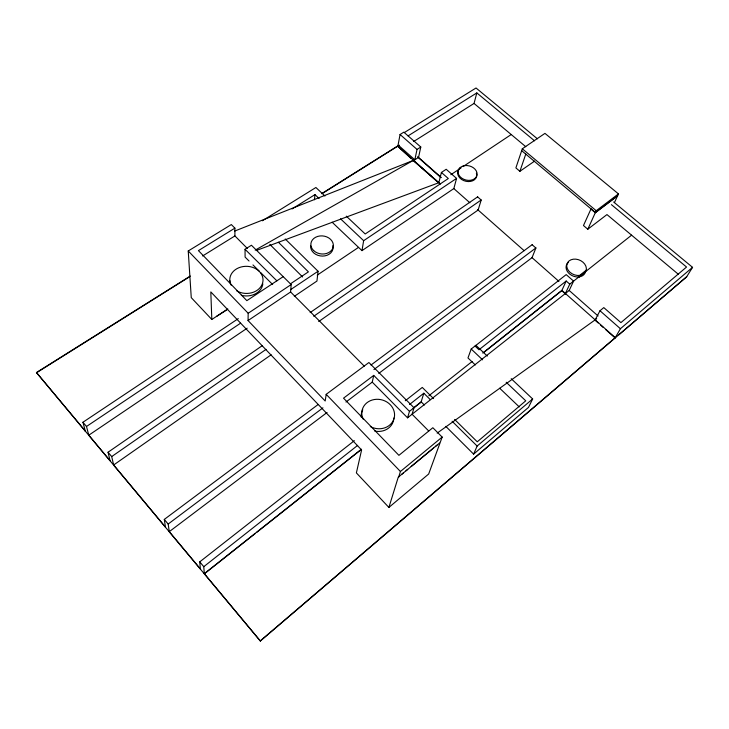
<?xml version="1.0" encoding="UTF-8"?>
<svg xmlns="http://www.w3.org/2000/svg" width="729" height="729" viewBox="0 0 729 729"><rect width="100%" height="100%" fill="white"/><g stroke="black" fill="none" stroke-linecap="round" stroke-linejoin="round"><path stroke-width="1.09" d="M407.566 417.826L409.47 411.366L373.731 375.389L372.246 382.133L407.566 417.826L412.076 414.236L414.026 407.757L368.91 362.532L326.182 394.343L325.198 401.005L248.051 320.56L248.179 313.26L188.237 250.976L231.33 224.559L234.893 228.141L234.911 235.932L247.368 248.461M613.654 201.988L692.55 267.333L686.59 276.902L260.344 641.01L204.311 573.65L361.374 449.228M586.225 270.195L586.362 268.236A10.151 7.809 22.8 0 0 575.846 259.15A10.151 7.809 22.8 0 0 566.752 266.34A10.151 7.809 22.8 0 0 577.24 275.444L579.628 275.416L586.225 270.195L585.505 271.789A10.133 7.8 22.9 0 1 579.063 276.892L576.539 276.92A10.133 7.8 22.9 0 1 567.071 270.988A10.133 7.8 22.9 0 1 568.502 262.322M364.29 366.14L290.607 291.974L291.172 284.547L251.432 245.245L245.044 249.282L245.099 257.091L249.036 261.009M314.463 199.764L314.964 194.616L292.083 208.922M285.212 238.975L318.054 271.252L316.96 281.048L294.325 296.339M358.495 247.404L317.215 275.152M332.114 222.199L361.976 250.639L363.643 240.688L456.564 178.395L446.184 169.283L441.409 172.445L438.822 182.724L256.581 250.393M440.343 184.072L397.505 146.092L410.974 158.339M400.066 134.5L398.089 144.98L414.828 159.806L418.537 157.418L420.788 147.012L403.83 132.159L400.066 134.5L417.034 149.427L414.828 159.806L234.556 231.12M404.294 132.578L476.028 87.99L537.391 138.811M413.662 141.508L474.041 103.445L476.83 92.911L534.503 140.797M456.564 178.395L453.839 188.574L361.976 250.639M477.632 196.912L481.186 200.028M430.292 399.629L423.831 393.223L421.162 401.861L413.133 408.231M227.812 308.959L211.82 319.475L210.809 291.91L361.602 449.957L356.381 472.911L388.885 507.43L398.253 477.194L439.587 443.032M398.553 477.504L400.421 471.49L442.166 437.081L432.844 427.732L398.918 455.343L343.532 398.171L373.731 375.389M534.603 161.109L519.895 171.306L515.886 167.907L522.31 148.78L544.955 133.38L618.465 193.896L617.591 195.718L595.256 212.631M519.895 171.306L525.782 154.092M487.291 356.071L475.919 345.318L471.198 349.018L467.972 357.948L475.299 364.937M442.166 437.081L428.67 474.014L388.885 507.43M532.161 244.753L535.888 248.024M445.811 426.374L473.613 454.131L477.131 446.048L532.653 398.963L511.211 378.688M591.019 208.886L583.473 225.534L587.811 229.225L606.965 214.581L678.234 274.168M587.811 229.225L596.204 210.727L618.465 193.896M484.211 352.125L561.758 290.68L566.196 281.02L569.759 284.146L565.403 293.486L412.076 414.236L428.716 430.985M565.394 293.505L569.194 290.47L573.595 281.102L566.196 274.614L475.062 346.047L478.98 349.756L566.196 281.02M578.926 276.902L579.628 275.416M614.438 202.635L617.591 195.718M532.653 398.963L528.489 407.402L473.613 454.131M437.163 433.117L595.174 319.858L599.985 310.754L603.794 307.602L620.917 322.619L686.545 267.033L611.403 204.639M692.55 267.333L620.406 328.724L615.112 337.964L605.799 329.708M618.866 334.757L686.754 276.628M260.353 640.818L615.276 337.673L561.895 290.379L482.753 353.073M595.165 319.876L596.677 318.619M401.697 474.342L403.419 472.921M406.007 470.788L407.73 469.367M411.174 466.514L433.555 448.016M435.277 446.595L436.999 445.173M428.825 395.801L472.1 361.511M569.759 284.146L631.596 235.175M255.132 533.619L204.32 573.878L203.774 566.67L199.755 561.859L354.358 440.671M256.918 532.206L361.201 449.583M409.47 411.366L420.925 402.262M578.944 277.066L585.187 272.117M203.774 566.67L357.638 445.401M409.525 404.504L423.831 393.223M405.297 400.74L422.273 387.427L433.591 398.626M617.682 195.8L595.347 212.713L590.9 208.977M345.974 402.034L372.246 382.133M199.755 561.859L200.347 568.912L169.274 531.66L327.084 412.468M378.779 373.421L532.052 257.656L535.933 247.906L373.904 369.567M169.274 531.66L168.171 524.042L322.929 407.848M262.44 345.546L108.056 452.226L111.701 456.582L113.633 464.993L165.456 527.094L164.298 519.413L318.199 404.467M371.015 365.019L532.206 244.634M113.633 464.993L271.179 354.786M318.719 321.535L478.124 210.025L481.213 199.965L313.762 316.249M111.701 456.582L266.049 349.382M310.162 312.577L477.659 196.848M521.672 150.675L595.374 212.549M108.056 452.226L110.043 460.682L88.774 435.204L247.186 328.187M248.051 320.56L290.607 291.974M88.774 435.204L86.496 426.483L240.552 323.211M290.643 289.623L318.054 271.252M85.357 431.295L82.951 422.246L238.301 318.619M290.397 283.873L308.403 271.862L278.442 242.274M248.179 313.26L291.172 284.547M450.85 174.714L459.917 168.681M463.033 166.604L511.22 134.528M283.253 276.61L246.849 300.649L198.425 250.612L234.893 228.141M226.874 309.816L216.559 316.359M417.034 149.427L420.788 147.012M260.344 641.01L36.45 372.537L190.305 276.045M321.598 193.695L397.505 146.092M36.523 372.765L189.558 276.774M322.382 193.449L399.355 145.162M408.076 135.886L476.83 92.911M262.376 220.759L315.894 187.499L324.934 196.019M202.616 255.97L234.911 235.932M255.205 250.129L413.152 160.471L438.822 182.724M460.446 168.199L461.138 167.861M474.041 103.445L525.782 146.711M522.31 148.78L596.204 210.727M599.985 310.754L620.406 328.724M441.409 172.445L448.317 178.532L365.202 233.973L346.302 216.158M418.537 157.418L441.081 177.338M453.766 188.529L469.877 202.762M477.504 209.496L524.142 250.685M531.778 257.428L558.906 281.385M569.194 290.47L598.09 315.985M417.38 156.781L440.981 177.63M561.758 290.68L565.996 294.434M594.791 319.949L598.172 322.947M600.714 325.207L603.257 327.458M412.66 159.842L436.316 180.81M314.964 194.616L319.092 198.516M340.543 218.828L363.643 240.688M471.198 349.018L482.598 359.834M506.208 382.26L525.755 400.813L477.249 441.81L454.614 419.421M499.711 388.256L519.239 406.9M452.098 421.234L477.131 446.048M269.785 244.361L302.617 276.965M245.044 249.282L276.865 280.829M421.171 401.825L424.342 405.032M252.972 264.928L259.269 271.197M260.845 272.764L272.655 284.52M326.182 394.343L400.421 471.49M211.82 319.475L191.262 297.651L188.237 250.976M82.951 422.246L86.496 426.483M164.298 519.413L168.171 524.042M36.45 372.537L85.302 431.076M476.401 173.183A9.677 7.254 14.9 0 1 466.059 181.321A9.677 7.254 14.9 0 1 458.942 169.556M393.833 418.018A16.421 14.589 14.1 0 1 374.752 431.076M361.256 417.143A16.421 14.589 14.1 0 1 362.76 409.734M332.88 245.719A11.263 9.021 6.9 0 1 322.555 256.089A11.263 9.021 6.9 0 1 310.672 245.864M262.85 283.882A16.557 13.532 1.1 0 1 241.39 295.3M229.817 282.497A16.557 13.532 1.1 0 1 229.927 280.729M363.151 419.157A16.503 14.635 14 0 1 376.419 399.301A16.503 14.635 14 0 1 394.261 417.717A16.503 14.635 14 0 1 370.314 426.547M231.148 285.148A16.621 13.559 1.2 0 1 245.409 266.331A16.621 13.559 1.2 0 1 262.34 283.836A16.621 13.559 1.2 0 1 236.542 290.725M460.236 167.479L459.261 168.363A9.696 7.254 14.9 0 0 465.94 180.027A9.696 7.254 14.9 0 0 476.957 172.7A9.696 7.254 14.9 0 0 462.733 166.048L460.236 167.479M313.652 250.566A11.29 9.04 7 0 0 332.779 248.307A11.29 9.04 7 0 0 319.885 235.968A11.29 9.04 7 0 0 313.652 250.566"/></g></svg>
